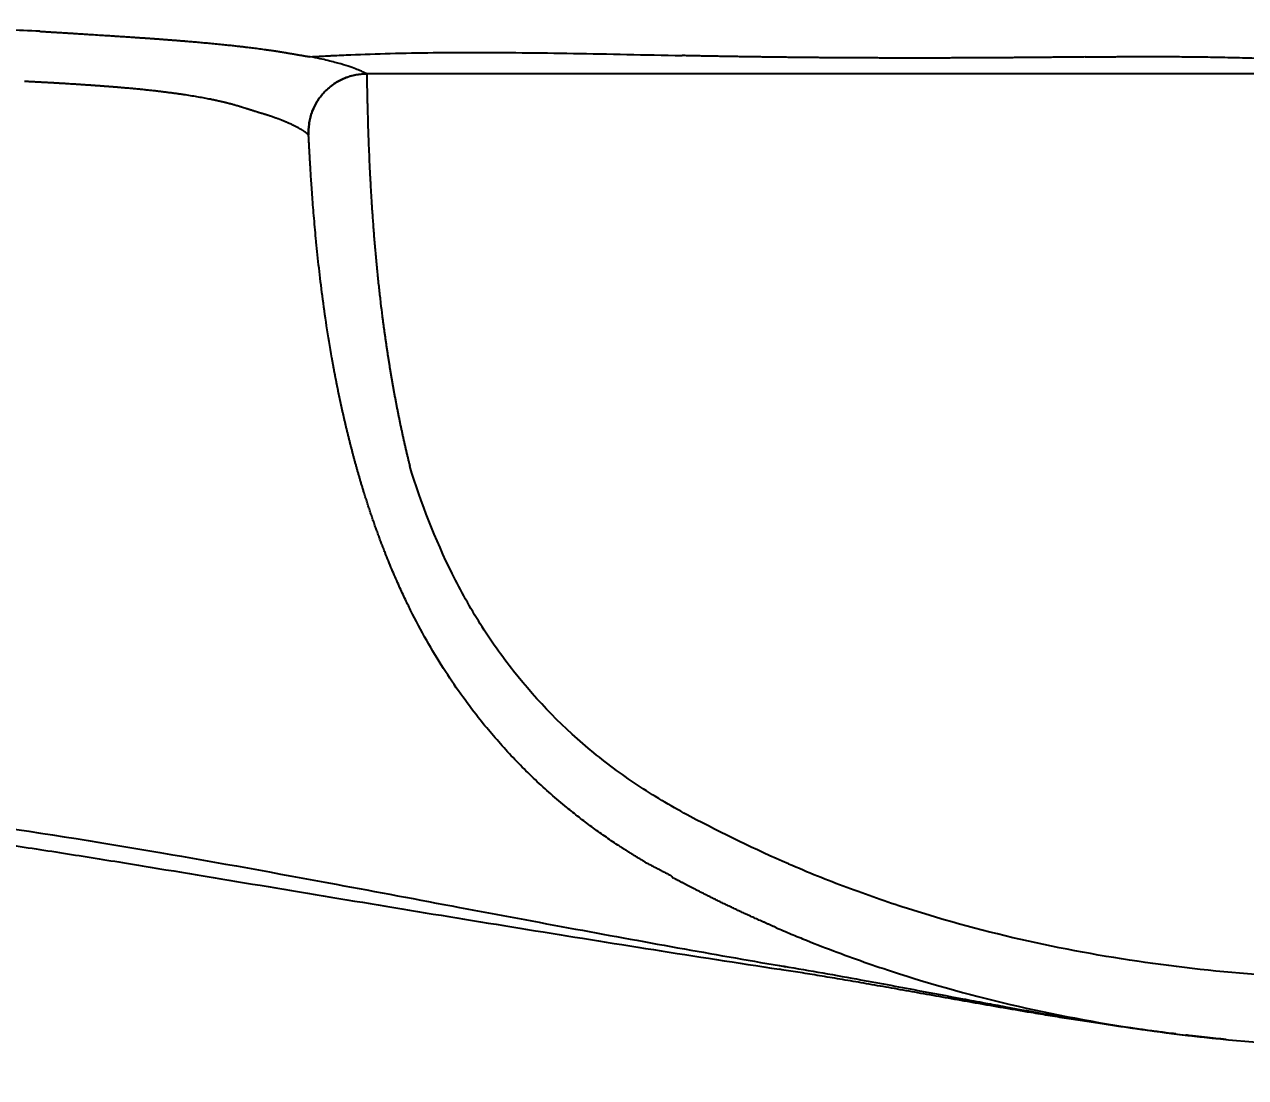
# Model space of a CAD drawing. Extents: x 1171 to 2300, y 0 to 827.
# Drawn here: x 1856.91 to 1898.86, y 234.03 to 270.2 of the extents above; entities that cross this region are included whole.
import ezdxf

# ---------------------------------------------------------------- set-up
doc = ezdxf.new("R2010")
doc.units = 0
doc.header["$LTSCALE"] = 10
doc.header["$MEASUREMENT"] = 0
doc.header["$PDMODE"] = 3
doc.header["$PDSIZE"] = -10
doc.layers.get('0').update_dxf_attribs({"linetype": 'CONTINUOUS'})
doc.layers.get('DEFPOINTS').update_dxf_attribs({"linetype": 'CONTINUOUS'})
doc.layers.add('1', color=7, linetype='CONTINUOUS')
doc.styles.add('Daelim Dimension', font='')
doc.styles.get('Daelim Dimension').set_extended_font_data('나눔고딕')
doc.dimstyles.new('DEFAULT', dxfattribs={"dimscale": 2, "dimtxt": 2, "dimasz": 2, "dimexe": 0, "dimexo": 2, "dimgap": 1, "dimtad": 1, "dimdec": 1, "dimzin": 9, "dimdsep": 46, "dimtxsty": 'Daelim Dimension', "dimcen": 0.5, "dimclrd": 252, "dimclre": 252, "dimclrt": 3, "dimadec": 1, "dimazin": 0, "dimtfac": 1, "dimtdec": 1, "dimtix": 1, "dimtmove": 0, "dimatfit": 3, "dimfxl": 1, "dimtolj": 1, "dimtzin": 1, "dimlwd": 9, "dimlwe": 9, "dimarcsym": 0})

# ---------------------------------------------------------------- blocks, each defined once
blk = doc.blocks.new('*D5')
at = {"color": 5, "lineweight": 9, "ltscale": 0.5, "transparency": 16777216}
for p, q in [((1787.326, 243.563), (1787.326, 146.856)), ((1969.253, 179.001), (1969.253, 146.856)), ((1791.326, 146.856), (1965.253, 146.856))]:
    blk.add_line(p, q, dxfattribs=at)
at = {"color": 5, "ltscale": 0.5, "transparency": 16777216}
for points in [[(1791.326, 147.523), (1791.326, 146.19), (1787.326, 146.856)], [(1965.253, 147.523), (1965.253, 146.19), (1969.253, 146.856)]]:
    blk.add_solid(points, dxfattribs=at)
at = {"layer": 'DEFPOINTS', "color": 0, "ltscale": 0.5, "transparency": 16777216}
for p in [(1787.326, 247.563), (1969.253, 183.001), (1969.253, 146.856)]:
    blk.add_point(p, dxfattribs=at)
at = {"color": 7, "ltscale": 0.5, "transparency": 16777216, "insert": (1878.289, 154.3), "char_height": 10, "attachment_point": 5, "style": 'Daelim Dimension'}
blk.add_mtext('\\A1;182', dxfattribs=at)

msp = doc.modelspace()

# ---------------------------------------------------------------- linework, layer by layer
at = {"layer": '1', "color": 7, "linetype": 'Continuous', "lineweight": -3}
for points, knots in [([(1857.436, 269.963), (1856.701, 269.997), (1855.957, 270.026), (1854.454, 270.076), (1853.696, 270.097), (1852.741, 270.12), (1852.55, 270.124), (1852.167, 270.132), (1851.591, 270.144), (1851.012, 270.154), (1849.851, 270.171), (1849.073, 270.179), (1848.097, 270.187), (1847.901, 270.188), (1847.51, 270.191), (1846.923, 270.194), (1845.549, 270.198), (1844.367, 270.198), (1843.527, 270.196), (1843.477, 270.196), (1843.378, 270.195), (1843.23, 270.195), (1842.883, 270.194), (1842.19, 270.191), (1841.595, 270.187), (1840.405, 270.177), (1839.612, 270.168), (1838.823, 270.155)], [0, 0, 0, 0, 0.125, 0.125, 0.25, 0.25, 0.28125, 0.28125, 0.3125, 0.375, 0.375, 0.5, 0.5, 0.53125, 0.53125, 0.5625, 0.625, 0.75, 0.75, 0.757813, 0.757813, 0.765625, 0.78125, 0.8125, 0.875, 0.875, 1, 1, 1, 1]), ([(1857.437, 269.963), (1857.462, 269.961), (1857.511, 269.958), (1857.585, 269.953), (1857.659, 269.949), (1857.734, 269.944), (1857.809, 269.939), (1857.884, 269.935), (1857.959, 269.93), (1858.035, 269.926), (1858.11, 269.921), (1858.186, 269.916), (1858.263, 269.912), (1858.339, 269.907), (1858.416, 269.902), (1858.493, 269.897), (1858.571, 269.893), (1858.648, 269.888), (1858.726, 269.883), (1858.805, 269.878), (1858.883, 269.873), (1858.962, 269.868), (1859.042, 269.863), (1859.122, 269.858), (1859.202, 269.853), (1859.35, 269.844), (1859.547, 269.832), (1859.776, 269.817), (1859.951, 269.806), (1860.073, 269.798), (1860.167, 269.792), (1860.252, 269.786), (1860.344, 269.78), (1860.433, 269.774), (1860.521, 269.768), (1860.606, 269.763), (1860.689, 269.757), (1860.769, 269.752), (1860.847, 269.746), (1860.923, 269.741), (1860.973, 269.738), (1860.997, 269.736)], [0, 0, 0, 0, 0.019564, 0.039221, 0.058975, 0.078827, 0.098779, 0.118835, 0.138997, 0.159268, 0.179649, 0.200145, 0.220757, 0.241488, 0.262341, 0.283318, 0.304424, 0.325659, 0.347028, 0.368533, 0.390178, 0.411991, 0.433969, 0.456106, 0.4784, 0.500845, 0.579876, 0.645034, 0.69551, 0.730748, 0.750392, 0.777791, 0.804682, 0.83105, 0.856883, 0.882167, 0.906893, 0.931048, 0.954624, 0.977611, 1, 1, 1, 1]), ([(1860.997, 269.736), (1861.013, 269.735), (1861.044, 269.733), (1861.091, 269.73), (1861.139, 269.726), (1861.188, 269.723), (1861.238, 269.719), (1861.289, 269.716), (1861.341, 269.712), (1861.393, 269.708), (1861.447, 269.704), (1861.502, 269.7), (1861.558, 269.696), (1861.614, 269.692), (1861.671, 269.688), (1861.729, 269.684), (1861.788, 269.679), (1861.848, 269.675), (1861.908, 269.67), (1861.968, 269.665), (1862.03, 269.661), (1862.091, 269.656), (1862.154, 269.651), (1862.216, 269.646), (1862.279, 269.64), (1862.342, 269.635), (1862.405, 269.63), (1862.511, 269.621), (1862.663, 269.608), (1862.865, 269.59), (1863.078, 269.571), (1863.299, 269.551), (1863.524, 269.529), (1863.743, 269.507), (1863.947, 269.486), (1864.131, 269.466), (1864.296, 269.448), (1864.444, 269.431), (1864.567, 269.416), (1864.675, 269.403), (1864.774, 269.391), (1864.877, 269.378), (1864.984, 269.364), (1865.094, 269.35), (1865.205, 269.335), (1865.28, 269.325), (1865.318, 269.32)], [0, 0, 0, 0, 0.008411, 0.017042, 0.025893, 0.034962, 0.044251, 0.053758, 0.063482, 0.073422, 0.083575, 0.09394, 0.104514, 0.115294, 0.126277, 0.137458, 0.148833, 0.160397, 0.172146, 0.184072, 0.19617, 0.208433, 0.220852, 0.23342, 0.246128, 0.258966, 0.271924, 0.284991, 0.324394, 0.367605, 0.414277, 0.463975, 0.51616, 0.570163, 0.620658, 0.667027, 0.709616, 0.748757, 0.784748, 0.810544, 0.838377, 0.868011, 0.899213, 0.931742, 0.965362, 1, 1, 1, 1]), ([(1865.318, 269.32), (1865.329, 269.318), (1865.351, 269.315), (1865.383, 269.31), (1865.415, 269.306), (1865.447, 269.301), (1865.479, 269.296), (1865.51, 269.291), (1865.541, 269.286), (1865.572, 269.281), (1865.603, 269.277), (1865.633, 269.272), (1865.663, 269.267), (1865.693, 269.262), (1865.722, 269.257), (1865.752, 269.253), (1865.781, 269.248), (1865.81, 269.243), (1865.838, 269.238), (1865.867, 269.233), (1865.895, 269.229), (1865.923, 269.224), (1865.951, 269.219), (1865.979, 269.214), (1866.006, 269.21), (1866.034, 269.205), (1866.061, 269.2), (1866.101, 269.193), (1866.153, 269.184), (1866.216, 269.174), (1866.279, 269.163), (1866.339, 269.152), (1866.399, 269.142), (1866.457, 269.132), (1866.514, 269.123), (1866.57, 269.114), (1866.625, 269.105), (1866.679, 269.096), (1866.715, 269.091), (1866.732, 269.088)], [0, 0, 0, 0, 0.019597, 0.039152, 0.058665, 0.07814, 0.097578, 0.116981, 0.136351, 0.15569, 0.175001, 0.194284, 0.213542, 0.232777, 0.25199, 0.271184, 0.290361, 0.309522, 0.328669, 0.347804, 0.366929, 0.386046, 0.405156, 0.424262, 0.443364, 0.462466, 0.481568, 0.500672, 0.547321, 0.593624, 0.639615, 0.685327, 0.730792, 0.77604, 0.8211, 0.866, 0.910767, 0.955426, 1, 1, 1, 1]), ([(1866.735, 269.088), (1866.932, 269.099), (1867.132, 269.11), (1867.387, 269.123), (1867.438, 269.126), (1867.542, 269.131), (1867.594, 269.133), (1867.75, 269.14), (1868.279, 269.164), (1868.838, 269.184), (1869.772, 269.211), (1870.259, 269.221), (1871.271, 269.235), (1871.796, 269.238), (1873.422, 269.237), (1874.573, 269.224), (1876.974, 269.184), (1878.223, 269.157), (1879.502, 269.128)], [0, 0, 0, 0, 0.0625, 0.0625, 0.078125, 0.078125, 0.09375, 0.09375, 0.125, 0.25, 0.25, 0.375, 0.375, 0.5, 0.5, 0.75, 0.75, 1, 1, 1, 1]), ([(1868.669, 268.501), (1868.666, 268.501), (1868.644, 268.514), (1868.565, 268.553), (1868.531, 268.569), (1868.445, 268.607), (1868.393, 268.629), (1868.266, 268.679), (1868.19, 268.707), (1868.008, 268.769), (1867.902, 268.803), (1867.651, 268.876), (1867.506, 268.915), (1867.165, 268.999), (1866.968, 269.043), (1866.737, 269.09)], [0, 0, 0, 0, 0.25, 0.25, 0.375, 0.375, 0.5, 0.5, 0.625, 0.625, 0.75, 0.75, 0.875, 0.875, 1, 1, 1, 1]), ([(1893.353, 269.08), (1893.318, 269.079), (1893.247, 269.079), (1893.141, 269.078), (1893.035, 269.076), (1892.929, 269.075), (1892.823, 269.074), (1892.717, 269.073), (1892.611, 269.072), (1892.505, 269.071), (1892.399, 269.07), (1892.293, 269.069), (1892.187, 269.068), (1892.081, 269.067), (1891.975, 269.066), (1891.87, 269.065), (1891.764, 269.064), (1891.658, 269.063), (1891.552, 269.062), (1891.446, 269.061), (1891.341, 269.06), (1891.235, 269.059), (1891.129, 269.058), (1891.023, 269.058), (1890.918, 269.057), (1890.812, 269.056), (1890.706, 269.055), (1890.601, 269.054), (1890.495, 269.054), (1890.39, 269.053), (1890.284, 269.052), (1890.178, 269.052), (1890.073, 269.051), (1889.967, 269.051), (1889.862, 269.05), (1889.756, 269.049), (1889.651, 269.049), (1889.545, 269.048), (1889.44, 269.048), (1889.334, 269.047), (1889.229, 269.047), (1889.124, 269.047), (1889.018, 269.046), (1888.913, 269.046), (1888.808, 269.046), (1888.702, 269.045), (1888.597, 269.045), (1888.492, 269.045), (1888.386, 269.044), (1888.281, 269.044), (1888.176, 269.044), (1888.071, 269.044), (1887.965, 269.044), (1887.86, 269.044), (1887.755, 269.044), (1887.65, 269.044), (1887.545, 269.043), (1887.44, 269.043), (1887.335, 269.043), (1887.23, 269.044), (1887.125, 269.044), (1887.019, 269.044), (1886.914, 269.044), (1886.809, 269.044), (1886.704, 269.044), (1886.599, 269.044), (1886.495, 269.045), (1886.39, 269.045), (1886.285, 269.045), (1886.18, 269.046), (1886.075, 269.046), (1885.97, 269.046), (1885.865, 269.047), (1885.76, 269.047), (1885.656, 269.048), (1885.551, 269.048), (1885.446, 269.049), (1885.341, 269.049), (1885.236, 269.05), (1885.132, 269.05), (1885.027, 269.051), (1884.922, 269.052), (1884.818, 269.052), (1884.713, 269.053), (1884.608, 269.054), (1884.504, 269.055), (1884.399, 269.055), (1884.295, 269.056), (1884.19, 269.057), (1884.086, 269.058), (1883.981, 269.059), (1883.876, 269.06), (1883.772, 269.061), (1883.668, 269.062), (1883.563, 269.063), (1883.459, 269.064), (1883.354, 269.065), (1883.25, 269.067), (1883.145, 269.068), (1883.041, 269.069), (1882.937, 269.07), (1882.832, 269.071), (1882.728, 269.073), (1882.624, 269.074), (1882.519, 269.076), (1882.415, 269.077), (1882.311, 269.078), (1882.207, 269.08), (1882.102, 269.081), (1881.998, 269.083), (1881.894, 269.084), (1881.79, 269.086), (1881.686, 269.088), (1881.581, 269.089), (1881.477, 269.091), (1881.373, 269.093), (1881.269, 269.094), (1881.165, 269.096), (1881.061, 269.098), (1880.957, 269.1), (1880.853, 269.101), (1880.749, 269.103), (1880.645, 269.105), (1880.541, 269.107), (1880.437, 269.109), (1880.333, 269.111), (1880.229, 269.113), (1880.125, 269.115), (1880.021, 269.117), (1879.917, 269.119), (1879.814, 269.121), (1879.71, 269.124), (1879.606, 269.126), (1879.537, 269.127), (1879.502, 269.128)], [0, 0, 0, 0, 0.007822, 0.015638, 0.023448, 0.031252, 0.03905, 0.046843, 0.05463, 0.062412, 0.070188, 0.077958, 0.085723, 0.093483, 0.101237, 0.108986, 0.116729, 0.124468, 0.132201, 0.139929, 0.147652, 0.15537, 0.163083, 0.17079, 0.178494, 0.186192, 0.193885, 0.201574, 0.209258, 0.216937, 0.224612, 0.232282, 0.239948, 0.247609, 0.255266, 0.262918, 0.270567, 0.27821, 0.28585, 0.293486, 0.301117, 0.308744, 0.316368, 0.323987, 0.331603, 0.339214, 0.346822, 0.354426, 0.362026, 0.369623, 0.377216, 0.384805, 0.392391, 0.399974, 0.407553, 0.415129, 0.422701, 0.43027, 0.437836, 0.445399, 0.452959, 0.460515, 0.468069, 0.475619, 0.483167, 0.490712, 0.498254, 0.505794, 0.51333, 0.520864, 0.528396, 0.535925, 0.543451, 0.550975, 0.558496, 0.566016, 0.573532, 0.581047, 0.58856, 0.59607, 0.603578, 0.611084, 0.618589, 0.626091, 0.633591, 0.64109, 0.648587, 0.656082, 0.663575, 0.671067, 0.678558, 0.686047, 0.693535, 0.701021, 0.708506, 0.71599, 0.723473, 0.730954, 0.738435, 0.745914, 0.753393, 0.760871, 0.768348, 0.775824, 0.783299, 0.790774, 0.798248, 0.805721, 0.813194, 0.820667, 0.828139, 0.83561, 0.843082, 0.850553, 0.858023, 0.865494, 0.872965, 0.880435, 0.887906, 0.895376, 0.902847, 0.910318, 0.917789, 0.92526, 0.932732, 0.940204, 0.947677, 0.955149, 0.962623, 0.970097, 0.977572, 0.985047, 0.992523, 1, 1, 1, 1]), ([(1893.355, 269.081), (1893.358, 269.081), (1893.372, 269.081), (1893.403, 269.081), (1893.452, 269.082), (1893.52, 269.083), (1893.608, 269.084), (1893.713, 269.085), (1893.837, 269.086), (1893.979, 269.087), (1894.138, 269.089), (1894.315, 269.09), (1894.509, 269.092), (1894.721, 269.093), (1894.949, 269.095), (1895.195, 269.096), (1895.458, 269.096), (1895.739, 269.096), (1896.036, 269.095), (1896.35, 269.094), (1896.68, 269.091), (1897.025, 269.088), (1897.386, 269.084), (1897.763, 269.078), (1898.153, 269.07), (1898.558, 269.061), (1898.976, 269.051), (1899.408, 269.038), (1899.851, 269.023), (1900.362, 269.003), (1900.936, 268.977), (1901.572, 268.944), (1902.212, 268.906), (1902.855, 268.862), (1903.331, 268.825), (1903.646, 268.798), (1903.801, 268.785), (1903.96, 268.771), (1904.123, 268.756), (1904.289, 268.741), (1904.46, 268.724), (1904.634, 268.707), (1904.812, 268.689), (1904.946, 268.674), (1905.036, 268.665), (1905.082, 268.66), (1905.131, 268.654), (1905.182, 268.649), (1905.237, 268.643), (1905.294, 268.636), (1905.368, 268.628), (1905.453, 268.618), (1905.541, 268.608), (1905.609, 268.6), (1905.658, 268.594), (1905.688, 268.59), (1905.709, 268.588), (1905.729, 268.585), (1905.753, 268.583), (1905.776, 268.58), (1905.8, 268.577), (1905.824, 268.574), (1905.848, 268.571), (1905.872, 268.568), (1905.895, 268.565), (1905.919, 268.562), (1905.943, 268.559), (1905.967, 268.556), (1905.992, 268.553), (1906.016, 268.55), (1906.04, 268.547), (1906.064, 268.543), (1906.089, 268.54), (1906.113, 268.537), (1906.138, 268.534), (1906.163, 268.531), (1906.188, 268.527), (1906.213, 268.524), (1906.238, 268.521), (1906.264, 268.517), (1906.289, 268.514), (1906.315, 268.511), (1906.341, 268.507), (1906.367, 268.504), (1906.394, 268.5), (1906.411, 268.498), (1906.42, 268.496)], [0, 0, 0, 0, 0.000781, 0.002891, 0.006324, 0.011075, 0.017134, 0.024491, 0.033135, 0.043053, 0.054234, 0.066669, 0.08035, 0.095273, 0.111437, 0.128847, 0.147515, 0.16745, 0.188625, 0.211028, 0.234654, 0.259495, 0.285545, 0.3128, 0.341251, 0.370883, 0.40168, 0.433623, 0.466693, 0.500869, 0.548664, 0.597488, 0.647295, 0.698118, 0.750014, 0.762273, 0.774928, 0.78798, 0.801428, 0.815272, 0.829512, 0.84415, 0.859186, 0.874619, 0.878312, 0.882264, 0.886476, 0.890947, 0.895678, 0.900668, 0.905919, 0.915433, 0.923234, 0.929324, 0.933702, 0.936369, 0.937325, 0.939436, 0.941549, 0.943665, 0.945783, 0.947902, 0.950022, 0.952144, 0.954267, 0.956393, 0.958521, 0.960652, 0.962787, 0.964925, 0.967068, 0.969215, 0.971367, 0.973525, 0.975689, 0.977858, 0.980035, 0.982218, 0.98441, 0.986609, 0.988817, 0.991033, 0.99326, 0.995496, 0.997742, 1, 1, 1, 1]), ([(1866.672, 266.4), (1866.666, 266.521), (1866.67, 266.647), (1866.697, 266.839), (1866.709, 266.904), (1866.74, 267.034), (1866.759, 267.099), (1866.805, 267.228), (1866.831, 267.292), (1866.891, 267.418), (1866.924, 267.48), (1866.997, 267.601), (1867.037, 267.66), (1867.124, 267.773), (1867.171, 267.827), (1867.269, 267.931), (1867.321, 267.98), (1867.43, 268.072), (1867.487, 268.115), (1867.604, 268.195), (1867.664, 268.231), (1867.787, 268.297), (1867.849, 268.326), (1867.976, 268.378), (1868.04, 268.401), (1868.168, 268.438), (1868.232, 268.454), (1868.423, 268.49), (1868.548, 268.501), (1868.669, 268.501)], [0, 0, 0, 0, 0.125, 0.125, 0.1875, 0.1875, 0.25, 0.25, 0.3125, 0.3125, 0.375, 0.375, 0.4375, 0.4375, 0.5, 0.5, 0.5625, 0.5625, 0.625, 0.625, 0.6875, 0.6875, 0.75, 0.75, 0.8125, 0.8125, 0.875, 0.875, 1, 1, 1, 1]), ([(1868.67, 268.501), (1868.549, 268.501), (1868.423, 268.49), (1868.232, 268.454), (1868.168, 268.438), (1868.04, 268.4), (1867.976, 268.378), (1867.85, 268.326), (1867.787, 268.297), (1867.664, 268.231), (1867.604, 268.195), (1867.487, 268.115), (1867.43, 268.072), (1867.322, 267.98), (1867.27, 267.931), (1867.171, 267.827), (1867.124, 267.773), (1867.038, 267.659), (1866.998, 267.6), (1866.924, 267.48), (1866.891, 267.418), (1866.831, 267.291), (1866.805, 267.227), (1866.76, 267.098), (1866.741, 267.033), (1866.71, 266.904), (1866.698, 266.839), (1866.671, 266.646), (1866.666, 266.52), (1866.672, 266.4)], [0, 0, 0, 0, 0.125, 0.125, 0.1875, 0.1875, 0.25, 0.25, 0.3125, 0.3125, 0.375, 0.375, 0.4375, 0.4375, 0.5, 0.5, 0.5625, 0.5625, 0.625, 0.625, 0.6875, 0.6875, 0.75, 0.75, 0.8125, 0.8125, 0.875, 0.875, 1, 1, 1, 1]), ([(1868.67, 268.501), (1868.67, 268.501), (1868.67, 268.501), (1868.67, 268.501), (1868.67, 268.5), (1868.67, 268.499), (1868.67, 268.498), (1868.67, 268.497), (1868.67, 268.495), (1868.67, 268.493), (1868.67, 268.491), (1868.67, 268.488), (1868.671, 268.486), (1868.671, 268.483), (1868.671, 268.479), (1868.671, 268.476), (1868.671, 268.472), (1868.671, 268.467), (1868.671, 268.463), (1868.671, 268.458), (1868.671, 268.453), (1868.671, 268.447), (1868.672, 268.441), (1868.672, 268.435), (1868.672, 268.428), (1868.672, 268.421), (1868.672, 268.414), (1868.672, 268.406), (1868.672, 268.398), (1868.673, 268.39), (1868.673, 268.381), (1868.673, 268.372), (1868.673, 268.362), (1868.673, 268.352), (1868.673, 268.342), (1868.674, 268.331), (1868.674, 268.32), (1868.674, 268.308), (1868.674, 268.296), (1868.674, 268.284), (1868.675, 268.271), (1868.675, 268.257), (1868.675, 268.243), (1868.675, 268.229), (1868.676, 268.214), (1868.676, 268.199), (1868.676, 268.183), (1868.676, 268.167), (1868.677, 268.151), (1868.677, 268.133), (1868.677, 268.116), (1868.678, 268.097), (1868.678, 268.079), (1868.678, 268.059), (1868.679, 268.04), (1868.679, 268.019), (1868.68, 267.999), (1868.68, 267.977), (1868.68, 267.955), (1868.681, 267.933), (1868.681, 267.91), (1868.682, 267.886), (1868.682, 267.862), (1868.683, 267.837), (1868.683, 267.812), (1868.684, 267.786), (1868.684, 267.759), (1868.685, 267.732), (1868.686, 267.704), (1868.686, 267.676), (1868.687, 267.647), (1868.688, 267.617), (1868.688, 267.586), (1868.689, 267.555), (1868.69, 267.524), (1868.691, 267.492), (1868.694, 267.368), (1868.7, 267.137), (1868.71, 266.772), (1868.723, 266.373), (1868.739, 265.947), (1868.758, 265.497), (1868.781, 265.027), (1868.807, 264.542), (1868.837, 264.048), (1868.871, 263.549), (1868.909, 263.049), (1868.95, 262.551), (1868.995, 262.058), (1869.042, 261.574), (1869.093, 261.1), (1869.145, 260.639), (1869.188, 260.289), (1869.22, 260.047), (1869.238, 259.91), (1869.256, 259.773), (1869.275, 259.637), (1869.294, 259.5), (1869.313, 259.364), (1869.333, 259.228), (1869.353, 259.093), (1869.373, 258.958), (1869.394, 258.823), (1869.415, 258.688), (1869.436, 258.554), (1869.458, 258.421), (1869.48, 258.287), (1869.502, 258.155), (1869.525, 258.022), (1869.548, 257.89), (1869.571, 257.759), (1869.594, 257.628), (1869.618, 257.498), (1869.642, 257.368), (1869.666, 257.239), (1869.691, 257.111), (1869.716, 256.983), (1869.741, 256.856), (1869.767, 256.729), (1869.792, 256.603), (1869.818, 256.478), (1869.844, 256.353), (1869.871, 256.229), (1869.898, 256.106), (1869.925, 255.983), (1869.952, 255.861), (1869.979, 255.74), (1870.007, 255.619), (1870.035, 255.5), (1870.063, 255.381), (1870.091, 255.263), (1870.12, 255.145), (1870.139, 255.067), (1870.149, 255.028)], [0, 0, 0, 0, 0.002653, 0.005323, 0.00801, 0.010715, 0.013438, 0.016178, 0.018935, 0.021711, 0.024504, 0.027315, 0.030143, 0.03299, 0.035854, 0.038737, 0.041638, 0.044557, 0.047494, 0.050449, 0.053422, 0.056414, 0.059425, 0.062454, 0.065501, 0.068567, 0.071651, 0.074755, 0.077876, 0.081017, 0.084177, 0.087355, 0.090553, 0.093769, 0.097004, 0.100259, 0.103532, 0.106825, 0.110137, 0.113468, 0.116819, 0.120189, 0.123578, 0.126987, 0.130415, 0.133863, 0.13733, 0.140817, 0.144324, 0.14785, 0.151396, 0.154962, 0.158548, 0.162153, 0.165779, 0.169424, 0.173089, 0.176774, 0.180479, 0.184205, 0.18795, 0.191715, 0.195501, 0.199306, 0.203132, 0.206978, 0.210844, 0.21473, 0.218637, 0.222564, 0.226511, 0.230478, 0.234466, 0.238474, 0.242503, 0.246551, 0.25062, 0.288374, 0.32558, 0.362158, 0.398039, 0.433156, 0.46745, 0.500869, 0.533168, 0.564385, 0.594486, 0.623447, 0.651246, 0.677871, 0.70331, 0.727559, 0.750615, 0.757635, 0.764615, 0.771554, 0.778454, 0.785314, 0.792133, 0.798912, 0.805651, 0.812349, 0.819006, 0.825623, 0.8322, 0.838735, 0.845231, 0.851685, 0.858099, 0.864473, 0.870806, 0.877098, 0.88335, 0.889562, 0.895733, 0.901864, 0.907954, 0.914004, 0.920015, 0.925985, 0.931915, 0.937805, 0.943656, 0.949467, 0.955238, 0.96097, 0.966663, 0.972316, 0.977931, 0.983506, 0.989043, 0.994541, 1, 1, 1, 1]), ([(1860.207, 268.03), (1860.192, 268.031), (1860.162, 268.033), (1860.116, 268.037), (1860.069, 268.041), (1860.021, 268.045), (1859.972, 268.049), (1859.923, 268.053), (1859.873, 268.057), (1859.822, 268.06), (1859.77, 268.064), (1859.718, 268.068), (1859.664, 268.072), (1859.61, 268.077), (1859.555, 268.081), (1859.499, 268.085), (1859.443, 268.089), (1859.385, 268.093), (1859.327, 268.097), (1859.267, 268.101), (1859.207, 268.105), (1859.146, 268.11), (1859.085, 268.114), (1859.022, 268.118), (1858.958, 268.122), (1858.894, 268.126), (1858.829, 268.131), (1858.762, 268.135), (1858.695, 268.139), (1858.611, 268.145), (1858.509, 268.151), (1858.389, 268.158), (1858.269, 268.166), (1858.149, 268.173), (1858.027, 268.18), (1857.905, 268.187), (1857.783, 268.194), (1857.66, 268.201), (1857.536, 268.207), (1857.412, 268.214), (1857.288, 268.221), (1857.163, 268.227), (1857.037, 268.234), (1856.953, 268.238), (1856.911, 268.24)], [0, 0, 0, 0, 0.015034, 0.03027, 0.045708, 0.061346, 0.077187, 0.093231, 0.109477, 0.125926, 0.142579, 0.159436, 0.176496, 0.193761, 0.211229, 0.228902, 0.24678, 0.264863, 0.283151, 0.301644, 0.320342, 0.339246, 0.358356, 0.377672, 0.397194, 0.416922, 0.436857, 0.456998, 0.477346, 0.497901, 0.533647, 0.56941, 0.605187, 0.640989, 0.676813, 0.712653, 0.74851, 0.784383, 0.820275, 0.856184, 0.892111, 0.928056, 0.964019, 1, 1, 1, 1]), ([(1863.969, 267.473), (1863.96, 267.475), (1863.942, 267.48), (1863.915, 267.487), (1863.887, 267.494), (1863.858, 267.502), (1863.828, 267.509), (1863.797, 267.517), (1863.765, 267.524), (1863.732, 267.532), (1863.698, 267.54), (1863.663, 267.548), (1863.627, 267.556), (1863.59, 267.564), (1863.552, 267.573), (1863.513, 267.581), (1863.472, 267.59), (1863.43, 267.599), (1863.387, 267.608), (1863.343, 267.617), (1863.298, 267.626), (1863.201, 267.645), (1863.051, 267.674), (1862.839, 267.712), (1862.618, 267.749), (1862.443, 267.776), (1862.321, 267.794), (1862.254, 267.803), (1862.187, 267.813), (1862.119, 267.822), (1862.051, 267.832), (1861.982, 267.841), (1861.912, 267.85), (1861.841, 267.859), (1861.77, 267.868), (1861.698, 267.877), (1861.625, 267.886), (1861.552, 267.895), (1861.478, 267.904), (1861.403, 267.912), (1861.328, 267.921), (1861.252, 267.929), (1861.176, 267.938), (1861.098, 267.946), (1861.02, 267.954), (1860.942, 267.962), (1860.862, 267.97), (1860.783, 267.978), (1860.702, 267.985), (1860.621, 267.993), (1860.54, 268.001), (1860.457, 268.008), (1860.375, 268.015), (1860.291, 268.022), (1860.235, 268.027), (1860.207, 268.03)], [0, 0, 0, 0, 0.010186, 0.020623, 0.031313, 0.042254, 0.053447, 0.06489, 0.076585, 0.08853, 0.100726, 0.113172, 0.125868, 0.138813, 0.152008, 0.165452, 0.179144, 0.193085, 0.207274, 0.22171, 0.236394, 0.251325, 0.314151, 0.376742, 0.439163, 0.501433, 0.518752, 0.53606, 0.553357, 0.570643, 0.587919, 0.605184, 0.622438, 0.639681, 0.656913, 0.674134, 0.691339, 0.708524, 0.725705, 0.74288, 0.760051, 0.777217, 0.794379, 0.811536, 0.82869, 0.845839, 0.862984, 0.880125, 0.897262, 0.914395, 0.931524, 0.948649, 0.96577, 0.982887, 1, 1, 1, 1]), ([(1865.086, 267.133), (1865.079, 267.135), (1865.066, 267.139), (1865.046, 267.145), (1865.024, 267.152), (1865.003, 267.158), (1864.98, 267.165), (1864.957, 267.172), (1864.934, 267.18), (1864.909, 267.188), (1864.884, 267.196), (1864.858, 267.204), (1864.832, 267.212), (1864.804, 267.221), (1864.776, 267.23), (1864.747, 267.239), (1864.718, 267.249), (1864.687, 267.259), (1864.655, 267.269), (1864.623, 267.279), (1864.586, 267.291), (1864.539, 267.306), (1864.475, 267.326), (1864.393, 267.351), (1864.311, 267.376), (1864.234, 267.399), (1864.174, 267.416), (1864.117, 267.433), (1864.064, 267.447), (1864.015, 267.461), (1863.984, 267.469), (1863.969, 267.473)], [0, 0, 0, 0, 0.022501, 0.045434, 0.068801, 0.092599, 0.11683, 0.141493, 0.166588, 0.192115, 0.218073, 0.244463, 0.271284, 0.298536, 0.32622, 0.354336, 0.382884, 0.41186, 0.441265, 0.471098, 0.501359, 0.542542, 0.597866, 0.667305, 0.750824, 0.801835, 0.849045, 0.892461, 0.932089, 0.967934, 1, 1, 1, 1]), ([(1866.672, 266.4), (1866.672, 266.4), (1866.671, 266.401), (1866.671, 266.401), (1866.67, 266.402), (1866.669, 266.403), (1866.667, 266.405), (1866.666, 266.406), (1866.664, 266.408), (1866.662, 266.41), (1866.66, 266.412), (1866.657, 266.415), (1866.654, 266.418), (1866.651, 266.421), (1866.647, 266.424), (1866.643, 266.428), (1866.639, 266.432), (1866.634, 266.436), (1866.629, 266.441), (1866.623, 266.446), (1866.617, 266.451), (1866.61, 266.457), (1866.602, 266.463), (1866.594, 266.469), (1866.586, 266.476), (1866.577, 266.483), (1866.567, 266.49), (1866.556, 266.498), (1866.545, 266.506), (1866.532, 266.515), (1866.519, 266.524), (1866.506, 266.534), (1866.491, 266.543), (1866.475, 266.554), (1866.458, 266.565), (1866.44, 266.576), (1866.409, 266.595), (1866.361, 266.623), (1866.289, 266.663), (1866.203, 266.707), (1866.101, 266.757), (1866.017, 266.795), (1865.964, 266.818), (1865.949, 266.824), (1865.935, 266.831), (1865.92, 266.837), (1865.904, 266.844), (1865.888, 266.85), (1865.871, 266.857), (1865.854, 266.865), (1865.836, 266.872), (1865.818, 266.879), (1865.799, 266.887), (1865.779, 266.895), (1865.759, 266.903), (1865.738, 266.911), (1865.716, 266.92), (1865.693, 266.928), (1865.67, 266.937), (1865.646, 266.946), (1865.621, 266.955), (1865.596, 266.965), (1865.569, 266.974), (1865.542, 266.984), (1865.513, 266.994), (1865.484, 267.005), (1865.454, 267.015), (1865.422, 267.026), (1865.39, 267.037), (1865.356, 267.048), (1865.322, 267.06), (1865.286, 267.071), (1865.249, 267.083), (1865.21, 267.096), (1865.171, 267.108), (1865.13, 267.121), (1865.101, 267.129), (1865.087, 267.134)], [0, 0, 0, 0, 0.011991, 0.024119, 0.036386, 0.048791, 0.061333, 0.074014, 0.086832, 0.099788, 0.112882, 0.126117, 0.139492, 0.153005, 0.166657, 0.180448, 0.194377, 0.208444, 0.22265, 0.236993, 0.251476, 0.266096, 0.280855, 0.295752, 0.310787, 0.325961, 0.341272, 0.356723, 0.372314, 0.388042, 0.403907, 0.419908, 0.436047, 0.452322, 0.468733, 0.48528, 0.501963, 0.549178, 0.597715, 0.647563, 0.698724, 0.751183, 0.756623, 0.762161, 0.767798, 0.773534, 0.779369, 0.785303, 0.791335, 0.797467, 0.803697, 0.810025, 0.816453, 0.822979, 0.829603, 0.836326, 0.843146, 0.850065, 0.857081, 0.864195, 0.871406, 0.878716, 0.886122, 0.893626, 0.901228, 0.908927, 0.916723, 0.924616, 0.932607, 0.940694, 0.948879, 0.95716, 0.965537, 0.97401, 0.982578, 0.991241, 1, 1, 1, 1]), ([(1866.697, 265.944), (1866.696, 265.968), (1866.692, 266.044), (1866.688, 266.118), (1866.685, 266.172), (1866.684, 266.193), (1866.683, 266.213), (1866.682, 266.232), (1866.681, 266.25), (1866.68, 266.267), (1866.679, 266.283), (1866.678, 266.298), (1866.678, 266.312), (1866.677, 266.324), (1866.676, 266.336), (1866.676, 266.347), (1866.675, 266.357), (1866.675, 266.366), (1866.674, 266.374), (1866.674, 266.38), (1866.674, 266.386), (1866.673, 266.391), (1866.673, 266.395), (1866.673, 266.397), (1866.673, 266.399), (1866.673, 266.399), (1866.673, 266.4)], [0, 0, 0, 0, 0.078866, 0.263857, 0.297411, 0.33094, 0.364448, 0.397936, 0.431407, 0.464864, 0.498317, 0.531759, 0.565191, 0.598616, 0.632034, 0.66545, 0.698866, 0.732283, 0.765705, 0.799134, 0.832573, 0.866024, 0.899489, 0.932972, 0.966475, 1, 1, 1, 1]), ([(1866.934, 262.753), (1866.921, 262.884), (1866.896, 263.153), (1866.862, 263.541), (1866.831, 263.918), (1866.804, 264.27), (1866.781, 264.599), (1866.76, 264.901), (1866.742, 265.179), (1866.727, 265.43), (1866.714, 265.654), (1866.704, 265.822), (1866.699, 265.913), (1866.697, 265.944)], [0, 0, 0, 0, 0.088275, 0.183886, 0.279444, 0.37508, 0.470097, 0.565002, 0.659942, 0.755068, 0.85031, 0.945471, 1, 1, 1, 1]), ([(1868.582, 254.11), (1868.576, 254.129), (1868.564, 254.168), (1868.546, 254.227), (1868.529, 254.285), (1868.511, 254.344), (1868.493, 254.402), (1868.476, 254.46), (1868.459, 254.519), (1868.442, 254.577), (1868.425, 254.635), (1868.408, 254.692), (1868.391, 254.75), (1868.375, 254.808), (1868.358, 254.866), (1868.342, 254.923), (1868.326, 254.981), (1868.31, 255.038), (1868.294, 255.095), (1868.278, 255.152), (1868.263, 255.209), (1868.247, 255.266), (1868.232, 255.323), (1868.217, 255.38), (1868.202, 255.437), (1868.187, 255.493), (1868.172, 255.55), (1868.157, 255.606), (1868.142, 255.663), (1868.128, 255.719), (1868.113, 255.775), (1868.099, 255.831), (1868.085, 255.887), (1868.071, 255.943), (1868.057, 255.998), (1868.043, 256.054), (1868.03, 256.11), (1868.016, 256.165), (1868.002, 256.22), (1867.989, 256.276), (1867.976, 256.331), (1867.963, 256.386), (1867.95, 256.441), (1867.937, 256.495), (1867.924, 256.55), (1867.911, 256.605), (1867.899, 256.659), (1867.886, 256.714), (1867.874, 256.768), (1867.862, 256.822), (1867.849, 256.876), (1867.837, 256.93), (1867.825, 256.984), (1867.813, 257.038), (1867.802, 257.091), (1867.79, 257.145), (1867.778, 257.199), (1867.767, 257.252), (1867.756, 257.305), (1867.744, 257.358), (1867.733, 257.411), (1867.722, 257.464), (1867.711, 257.517), (1867.7, 257.57), (1867.689, 257.622), (1867.679, 257.675), (1867.668, 257.727), (1867.658, 257.779), (1867.647, 257.832), (1867.637, 257.884), (1867.627, 257.936), (1867.616, 257.987), (1867.606, 258.039), (1867.596, 258.091), (1867.586, 258.142), (1867.577, 258.194), (1867.567, 258.245), (1867.557, 258.296), (1867.548, 258.347), (1867.538, 258.398), (1867.529, 258.449), (1867.519, 258.5), (1867.51, 258.55), (1867.501, 258.601), (1867.492, 258.651), (1867.483, 258.701), (1867.411, 259.107), (1867.289, 259.848), (1867.144, 260.879), (1867.027, 261.842), (1866.964, 262.447), (1866.935, 262.742), (1866.934, 262.753)], [0, 0, 0, 0, 0.006161, 0.012313, 0.018457, 0.024593, 0.03072, 0.03684, 0.042951, 0.049054, 0.055149, 0.061236, 0.067315, 0.073386, 0.07945, 0.085505, 0.091553, 0.097593, 0.103626, 0.109651, 0.115669, 0.121679, 0.127682, 0.133678, 0.139666, 0.145647, 0.151622, 0.157589, 0.163549, 0.169502, 0.175449, 0.181389, 0.187321, 0.193248, 0.199167, 0.20508, 0.210987, 0.216887, 0.22278, 0.228668, 0.234549, 0.240423, 0.246292, 0.252155, 0.258011, 0.263862, 0.269706, 0.275545, 0.281378, 0.287205, 0.293026, 0.298842, 0.304652, 0.310457, 0.316256, 0.32205, 0.327839, 0.333622, 0.3394, 0.345173, 0.350941, 0.356704, 0.362461, 0.368214, 0.373962, 0.379706, 0.385444, 0.391178, 0.396907, 0.402632, 0.408352, 0.414068, 0.419779, 0.425486, 0.431189, 0.436887, 0.442582, 0.448272, 0.453958, 0.459641, 0.465319, 0.470994, 0.476665, 0.482332, 0.487995, 0.493655, 0.499312, 0.625126, 0.749276, 0.872402, 0.99513, 1, 1, 1, 1]), ([(1879.785, 242.997), (1879.491, 243.153), (1879.201, 243.317), (1878.628, 243.656), (1878.345, 243.832), (1877.513, 244.38), (1876.981, 244.77), (1875.457, 246.015), (1874.537, 246.945), (1873.309, 248.502), (1872.924, 249.05), (1872.221, 250.171), (1871.901, 250.747), (1871.021, 252.517), (1870.544, 253.752), (1870.149, 255.028)], [0, 0, 0, 0, 0.0625, 0.0625, 0.125, 0.125, 0.25, 0.25, 0.5, 0.5, 0.625, 0.625, 0.75, 0.75, 1, 1, 1, 1]), ([(1877.782, 241.704), (1877.761, 241.717), (1877.706, 241.751), (1877.616, 241.808), (1877.512, 241.875), (1877.407, 241.943), (1877.183, 242.09), (1876.845, 242.319), (1876.4, 242.638), (1875.965, 242.966), (1875.496, 243.341), (1874.993, 243.767), (1874.462, 244.251), (1873.946, 244.756), (1873.446, 245.282), (1872.964, 245.829), (1872.442, 246.465), (1871.882, 247.213), (1871.289, 248.094), (1870.713, 249.054), (1870.28, 249.868), (1869.965, 250.516), (1869.749, 250.985), (1869.523, 251.504), (1869.354, 251.92), (1869.239, 252.214), (1869.18, 252.368), (1869.121, 252.524), (1869.064, 252.68), (1869.007, 252.836), (1868.951, 252.993), (1868.896, 253.151), (1868.842, 253.309), (1868.788, 253.468), (1868.735, 253.628), (1868.684, 253.788), (1868.632, 253.948), (1868.599, 254.056), (1868.582, 254.11)], [0, 0, 0, 0, 0.004597, 0.012341, 0.020155, 0.02804, 0.035995, 0.070744, 0.105328, 0.139748, 0.174001, 0.219235, 0.264676, 0.310338, 0.356238, 0.402388, 0.448804, 0.512581, 0.57985, 0.650725, 0.725378, 0.754997, 0.787693, 0.823509, 0.862502, 0.872976, 0.883465, 0.89397, 0.904491, 0.91503, 0.925586, 0.93616, 0.946752, 0.957363, 0.967993, 0.978642, 0.989311, 1, 1, 1, 1]), ([(1848.61, 243.559), (1850.727, 243.343), (1854.992, 242.832), (1861.347, 241.823), (1866.977, 240.792), (1871.762, 239.893), (1875.769, 239.141), (1879.537, 238.454), (1881.918, 238.036), (1883.069, 237.838)], [0, 0, 0, 0, 0.192903, 0.384362, 0.558821, 0.679458, 0.792371, 0.898759, 1, 1, 1, 1]), ([(1848.243, 243.272), (1849.688, 243.061), (1851.13, 242.833), (1852.933, 242.552), (1853.294, 242.496), (1854.016, 242.385), (1854.377, 242.33), (1855.459, 242.166), (1856.181, 242.057), (1857.264, 241.891), (1857.625, 241.836), (1858.346, 241.723), (1859.428, 241.552), (1860.509, 241.377), (1862.67, 241.023), (1864.111, 240.783), (1866.991, 240.303), (1868.432, 240.063), (1871.313, 239.587), (1872.754, 239.351), (1875.637, 238.884), (1877.079, 238.653), (1879.963, 238.196), (1881.406, 237.971), (1882.849, 237.748)], [0, 0, 0, 0, 0.125, 0.125, 0.15625, 0.15625, 0.1875, 0.1875, 0.25, 0.25, 0.28125, 0.28125, 0.3125, 0.375, 0.375, 0.5, 0.5, 0.625, 0.625, 0.75, 0.75, 0.875, 0.875, 1, 1, 1, 1]), ([(1878.264, 241.411), (1878.252, 241.418), (1878.207, 241.444), (1878.128, 241.492), (1878.027, 241.553), (1877.925, 241.615), (1877.843, 241.665), (1877.795, 241.695), (1877.782, 241.704)], [0, 0, 0, 0, 0.072289, 0.279607, 0.488952, 0.700321, 0.91371, 1, 1, 1, 1]), ([(1900.02, 237.514), (1897.116, 237.697), (1894.229, 238.084), (1889.988, 239.029), (1888.59, 239.405), (1886.525, 240.066), (1885.843, 240.303), (1884.492, 240.809), (1883.824, 241.078), (1883.162, 241.365)], [0, 0, 0, 0, 0.5, 0.5, 0.75, 0.75, 0.875, 0.875, 1, 1, 1, 1]), ([(1882.728, 239.183), (1882.697, 239.197), (1882.636, 239.223), (1882.544, 239.263), (1882.454, 239.303), (1882.364, 239.343), (1882.276, 239.382), (1882.189, 239.421), (1882.104, 239.459), (1882.019, 239.497), (1881.935, 239.535), (1881.853, 239.573), (1881.772, 239.61), (1881.692, 239.647), (1881.613, 239.684), (1881.535, 239.72), (1881.458, 239.756), (1881.383, 239.791), (1881.308, 239.827), (1881.235, 239.861), (1881.163, 239.896), (1881.092, 239.93), (1881.022, 239.963), (1880.953, 239.997), (1880.885, 240.029), (1880.819, 240.062), (1880.753, 240.094), (1880.689, 240.125), (1880.625, 240.156), (1880.563, 240.187), (1880.502, 240.217), (1880.442, 240.247), (1880.383, 240.276), (1880.325, 240.305), (1880.268, 240.334), (1880.213, 240.362), (1880.158, 240.389), (1880.104, 240.416), (1880.052, 240.443), (1880.001, 240.469), (1879.95, 240.495), (1879.901, 240.52), (1879.853, 240.545), (1879.806, 240.569), (1879.76, 240.592), (1879.715, 240.616), (1879.671, 240.638), (1879.628, 240.661), (1879.586, 240.682), (1879.546, 240.703), (1879.506, 240.724), (1879.467, 240.744), (1879.43, 240.764), (1879.393, 240.783), (1879.358, 240.802), (1879.324, 240.82), (1879.29, 240.837), (1879.258, 240.854), (1879.227, 240.871), (1879.206, 240.882), (1879.196, 240.887)], [0, 0, 0, 0, 0.025788, 0.051276, 0.076463, 0.10135, 0.125936, 0.150222, 0.174208, 0.197894, 0.22128, 0.244366, 0.267152, 0.289638, 0.311824, 0.333711, 0.355298, 0.376585, 0.397573, 0.41826, 0.438649, 0.458737, 0.478526, 0.498016, 0.517206, 0.536096, 0.554687, 0.572978, 0.590969, 0.608661, 0.626054, 0.643146, 0.659939, 0.676432, 0.692626, 0.70852, 0.724114, 0.739409, 0.754403, 0.769098, 0.783493, 0.797589, 0.811384, 0.82488, 0.838075, 0.850971, 0.863566, 0.875862, 0.887858, 0.899553, 0.910949, 0.922044, 0.932839, 0.943334, 0.953529, 0.963424, 0.973018, 0.982313, 0.991306, 1, 1, 1, 1]), ([(1882.729, 239.183), (1882.903, 239.108), (1883.077, 239.034), (1883.427, 238.888), (1883.602, 238.816), (1884.128, 238.604), (1884.48, 238.468), (1885.54, 238.071), (1886.252, 237.825), (1888.406, 237.135), (1889.859, 236.745), (1892.793, 236.091), (1894.273, 235.828), (1897.248, 235.418), (1898.743, 235.271), (1900.241, 235.176)], [0, 0, 0, 0, 0.03125, 0.03125, 0.0625, 0.0625, 0.125, 0.125, 0.25, 0.25, 0.5, 0.5, 0.75, 0.75, 1, 1, 1, 1]), ([(1882.845, 237.879), (1883.731, 237.73), (1885.318, 237.455), (1887.413, 237.061), (1888.889, 236.783), (1889.894, 236.597), (1890.909, 236.409), (1892.199, 236.174), (1893.688, 235.922), (1895.238, 235.686), (1896.766, 235.488), (1897.737, 235.384), (1898.191, 235.343)], [0, 0, 0, 0, 0.131891, 0.236415, 0.313039, 0.352229, 0.386567, 0.464304, 0.562617, 0.68709, 0.840804, 1, 1, 1, 1]), ([(1896.47, 235.529), (1896.359, 235.542), (1896.083, 235.576), (1895.636, 235.633), (1895.119, 235.703), (1894.576, 235.779), (1894.008, 235.862), (1893.415, 235.951), (1892.796, 236.048), (1892.153, 236.152), (1891.557, 236.251), (1891.02, 236.342), (1890.553, 236.422), (1890.094, 236.501), (1889.643, 236.58), (1889.201, 236.658), (1888.765, 236.735), (1888.338, 236.811), (1887.919, 236.886), (1887.507, 236.959), (1887.103, 237.031), (1886.707, 237.101), (1886.319, 237.169), (1885.938, 237.236), (1885.564, 237.301), (1885.199, 237.364), (1884.841, 237.425), (1884.49, 237.483), (1884.148, 237.54), (1883.812, 237.595), (1883.485, 237.648), (1883.164, 237.699), (1882.953, 237.732), (1882.849, 237.748)], [0, 0, 0, 0, 0.024411, 0.060295, 0.098086, 0.137779, 0.179368, 0.222849, 0.268217, 0.315469, 0.3646, 0.399494, 0.433808, 0.467544, 0.500703, 0.533287, 0.565297, 0.596733, 0.627597, 0.657889, 0.687612, 0.716765, 0.745349, 0.773364, 0.800809, 0.827687, 0.853998, 0.879742, 0.90492, 0.929534, 0.953585, 0.977073, 1, 1, 1, 1]), ([(1898.191, 235.341), (1898.074, 235.352), (1897.829, 235.376), (1897.445, 235.417), (1897.103, 235.454), (1896.89, 235.479), (1896.815, 235.488)], [0, 0, 0, 0, 0.253593, 0.534953, 0.835548, 1, 1, 1, 1])]:
    msp.add_open_spline(points, degree=3, knots=knots, dxfattribs=at)
for points, degree in [([(1868.67, 268.501), (1868.67, 268.501), (1868.67, 268.501), (1868.669, 268.501)], 3), ([(1909.321, 268.501), (1895.77, 268.501), (1882.221, 268.501), (1868.67, 268.501)], 3), ([(1866.673, 266.4), (1866.672, 266.4), (1866.672, 266.4), (1866.672, 266.4)], 3), ([(1883.161, 241.366), (1882.014, 241.863), (1880.891, 242.411), (1879.785, 242.996)], 3), ([(1878.221, 241.436), (1879.135, 240.961)], 1), ([(1879.135, 240.96), (1879.15, 240.924), (1879.171, 240.9), (1879.196, 240.887)], 3)]:
    msp.add_open_spline(points, degree=degree, dxfattribs=at)

# ---------------------------------------------------------------- dimensions: what is measured, and where the dimension line sits
at = {"color": 5, "ltscale": 0.5}
dim = msp.add_linear_dim(base=(1969.253, 146.856), p1=(1787.326, 247.563), p2=(1969.253, 183.001), text='182', dimstyle='DEFAULT', override={"dimtxt": 5, "dimclrd": 5, "dimclre": 5, "dimclrt": 7}, dxfattribs=at)
dim.commit()
dim.dimension.update_dxf_attribs({"geometry": '*D5', "text_midpoint": (1878.289, 154.3)})

doc.saveas('drawing.dxf')
